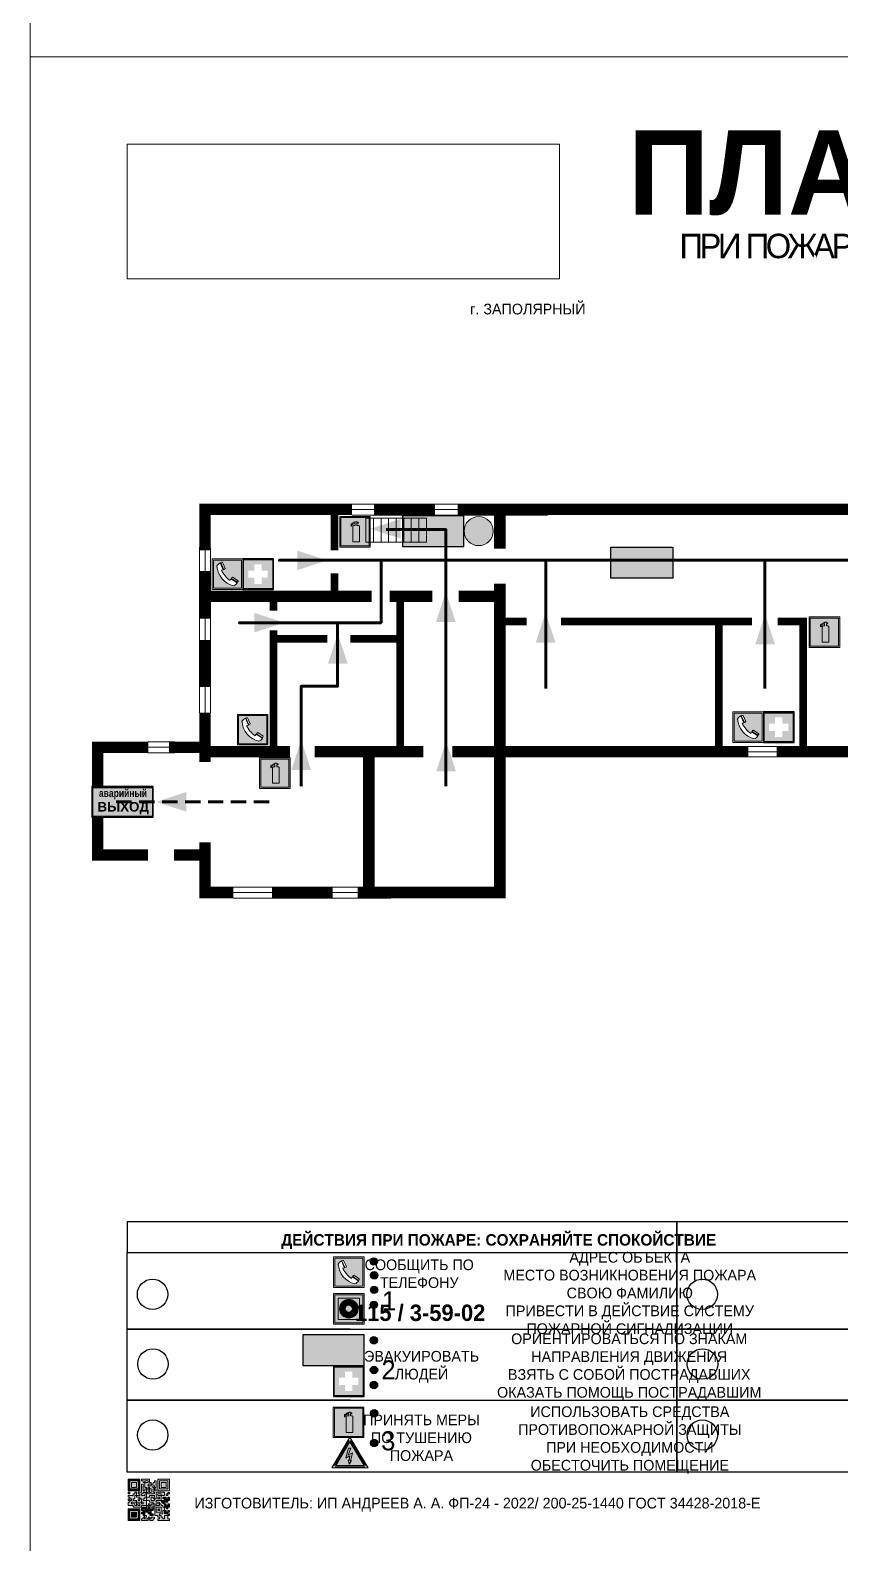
# Model space of a CAD drawing. Header units: millimetres. Extents: x 13114 to 67229, y 22859 to 38520.
# Drawn here: x 31653.7 to 31865.7, y 35954.2 to 36350 of the extents above; entities that cross this region are included whole.
import ezdxf

# ---------------------------------------------------------------- set-up
doc = ezdxf.new("R2010")
doc.units = ezdxf.units.MM
doc.linetypes.add('{ Wide Dash }', pattern=[12, 4, -2, 4, -2])
doc.layers.add('План_Штампы', color=7, linetype='Continuous')
doc.styles.add('обычный', font='arial.ttf')
picture_1 = doc.add_image_def('image1.jpg', size_in_pixel=(337, 105))

# ---------------------------------------------------------------- blocks, each defined once
blk = doc.blocks.new('A$C3E6D3DDE')
at = {"lineweight": 5}
h = blk.add_hatch(color=40, dxfattribs=at)
h.paths.add_polyline_path([(24.1, 1.45), (16.46, -11.35), (31.74, -11.35)])
h.paths.add_polyline_path([(24.09, -0.46), (30.03, -10.41), (18.14, -10.41)], flags=16)
h.paths.add_polyline_path([(24.54, -3.08), (23.41, -6.02), (25.13, -5.01), (24.33, -8.5), (24.82, -8.27), (23.79, -9.86), (23.4, -8.04), (23.8, -8.43), (24.04, -6.29), (22.39, -7.25), (23.44, -3.08)], flags=0)
h = blk.add_hatch(color=256, dxfattribs=at)
h.paths.add_polyline_path([(24.37, 0.03, 0.567511), (23.82, 0.03), (17.59, -10.4, 0.582454), (17.86, -10.88), (30.32, -10.88, 0.582149), (30.6, -10.4)])
h.paths.add_polyline_path([(24.09, -0.46), (18.14, -10.41), (30.03, -10.41)], flags=16)
h.paths.add_polyline_path([(24.54, -3.08), (23.41, -6.02), (25.13, -5.01), (24.33, -8.5), (24.82, -8.27), (23.79, -9.86), (23.4, -8.04), (23.8, -8.43), (24.04, -6.29), (22.39, -7.25), (23.44, -3.08)], flags=0)
h = blk.add_hatch(color=40, dxfattribs=at)
h.paths.add_polyline_path([(24.09, -0.46), (18.14, -10.41), (30.03, -10.41)])
h.paths.add_polyline_path([(24.82, -8.27), (23.79, -9.86), (23.4, -8.04), (23.8, -8.43), (24.04, -6.29), (22.39, -7.25), (23.44, -3.08), (24.54, -3.08), (23.41, -6.02), (25.13, -5.01), (24.33, -8.5)], flags=16)
at = {"color": 40, "lineweight": 5}
for p, q in [((16.46, -11.35), (24.1, 1.45)), ((24.1, 1.45), (31.74, -11.35))]:
    blk.add_line(p, q, dxfattribs=at)
at = {"lineweight": 5}
for p, q in [((17.59, -10.4), (23.82, 0.03)), ((24.37, 0.03), (30.6, -10.4)), ((18.14, -10.41), (24.09, -0.46)), ((23.44, -3.08), (22.39, -7.25)), ((22.39, -7.25), (24.04, -6.29)), ((23.41, -6.02), (24.54, -3.08)), ((25.13, -5.01), (23.41, -6.02)), ((24.54, -3.08), (23.44, -3.08)), ((24.04, -6.29), (23.8, -8.43)), ((24.09, -0.46), (30.03, -10.41)), ((24.33, -8.5), (25.13, -5.01)), ((17.86, -10.88), (30.32, -10.88)), ((18.14, -10.41), (30.03, -10.41)), ((23.8, -8.43), (23.4, -8.04)), ((23.4, -8.04), (23.79, -9.86)), ((23.79, -9.86), (24.82, -8.27)), ((24.82, -8.27), (24.33, -8.5))]:
    blk.add_line(p, q, dxfattribs=at)
at = {"color": 50, "lineweight": 5}
blk.add_line((31.74, -11.35), (16.46, -11.35), dxfattribs=at)
blk = doc.blocks.new('QR')
at = {"lineweight": 0}
h = blk.add_hatch(color=256, dxfattribs=at)
h.dxf.hatch_style = 1
h.paths.add_polyline_path([(9241.16, 2687.38), (9242.01, 2687.38), (9242.01, 2687.83), (9241.59, 2687.83), (9241.59, 2688.68), (9239.45, 2688.68), (9239.45, 2688.25), (9239.86, 2688.25), (9239.86, 2687.83), (9240.29, 2687.83), (9240.29, 2688.25), (9241.16, 2688.25), (9241.16, 2687.83), (9240.29, 2687.83), (9240.29, 2687.38), (9239.45, 2687.38), (9239.45, 2685.22), (9238.57, 2685.22), (9238.57, 2684.8), (9239.02, 2684.8), (9239.02, 2684.37), (9238.13, 2684.37), (9238.13, 2683.92), (9239.02, 2683.92), (9239.02, 2683.5), (9239.44, 2683.5), (9239.44, 2682.64), (9239.87, 2682.64), (9239.87, 2682.18), (9239.44, 2682.18), (9239.44, 2682.64), (9238.13, 2682.64), (9238.13, 2681.76), (9237.71, 2681.76), (9237.71, 2682.64), (9238.13, 2682.64), (9238.13, 2683.07), (9237.27, 2683.07), (9237.27, 2683.51), (9237.71, 2683.51), (9237.71, 2684.37), (9238.13, 2684.37), (9238.13, 2685.22), (9237.71, 2685.22), (9237.71, 2684.8), (9237.28, 2684.8), (9237.28, 2684.38), (9235.98, 2684.38), (9235.98, 2683.92), (9236.4, 2683.92), (9236.4, 2683.49), (9236.84, 2683.49), (9236.84, 2683.07), (9236.4, 2683.07), (9236.4, 2682.64), (9235.98, 2682.64), (9235.98, 2681.76), (9237.29, 2681.76), (9237.29, 2681.33), (9239.43, 2681.33), (9239.43, 2681.76), (9240.74, 2681.76), (9240.74, 2683.05), (9239.87, 2683.05), (9239.87, 2683.5), (9240.29, 2683.5), (9240.29, 2683.91), (9240.74, 2683.91), (9240.74, 2684.81), (9240.29, 2684.81), (9240.29, 2684.79), (9240.29, 2684.37), (9239.45, 2684.37), (9239.45, 2684.8), (9239.87, 2684.8), (9239.87, 2685.21), (9240.74, 2685.21), (9240.74, 2686.1), (9240.29, 2686.1), (9240.29, 2685.64), (9239.86, 2685.64), (9239.86, 2686.95), (9240.29, 2686.95), (9240.29, 2686.52), (9240.74, 2686.52), (9240.74, 2686.1), (9241.16, 2686.1), (9241.16, 2686.53), (9241.59, 2686.53), (9241.59, 2686.1), (9242.02, 2686.1), (9242.02, 2685.21), (9241.59, 2685.21), (9241.59, 2686.1), (9241.16, 2686.1), (9241.16, 2685.21), (9240.74, 2685.21), (9240.74, 2684.81), (9242.89, 2684.81), (9242.89, 2685.22), (9242.47, 2685.22), (9242.47, 2686.11), (9242.89, 2686.11), (9242.89, 2686.52), (9242.46, 2686.52), (9242.46, 2686.95), (9242.89, 2686.95), (9242.89, 2686.52), (9243.32, 2686.52), (9243.32, 2688.26), (9242.9, 2688.26), (9242.9, 2687.83), (9242.47, 2687.83), (9242.47, 2687.38), (9242.01, 2687.38), (9242.01, 2686.94), (9241.16, 2686.94)])
h.paths.add_polyline_path([(9239.02, 2682.18), (9239.02, 2681.76), (9238.54, 2681.76), (9238.54, 2682.18)], flags=16)
h.paths.add_polyline_path([(9237.27, 2682.65), (9237.27, 2682.19), (9236.83, 2682.19), (9236.83, 2682.65)], flags=16)
h = blk.add_hatch(color=256, dxfattribs=at)
h.dxf.hatch_style = 1
h.paths.add_polyline_path([(9238.15, 2687.83), (9236.83, 2687.83), (9236.83, 2686.52), (9238.15, 2686.52)], flags=0)
h.paths.add_polyline_path([(9239.01, 2685.65), (9239.01, 2688.68), (9235.98, 2688.68), (9235.98, 2685.65)])
h.paths.add_polyline_path([(9236.41, 2686.1), (9236.41, 2688.26), (9238.56, 2688.26), (9238.56, 2686.1)], flags=16)
h.paths.add_polyline_path([(9236.83, 2686.52), (9236.83, 2687.83), (9238.15, 2687.83), (9238.15, 2686.52)], flags=0)
h = blk.add_hatch(color=256, dxfattribs=at)
h.dxf.hatch_style = 1
h.paths.add_polyline_path([(9238.15, 2686.52), (9238.15, 2687.83), (9236.83, 2687.83), (9236.83, 2686.52)])
h.paths.add_polyline_path([(9245.91, 2686.52), (9245.91, 2687.83), (9244.59, 2687.83), (9244.59, 2686.52)], flags=0)
h.paths.add_polyline_path([(9246.77, 2685.65), (9246.77, 2688.68), (9243.74, 2688.68), (9243.74, 2685.65)])
h.paths.add_polyline_path([(9244.17, 2686.1), (9244.17, 2688.26), (9246.32, 2688.26), (9246.32, 2686.1)], flags=16)
h.paths.add_polyline_path([(9244.59, 2686.52), (9244.59, 2687.83), (9245.91, 2687.83), (9245.91, 2686.52)], flags=0)
h = blk.add_hatch(color=256, dxfattribs=at)
h.dxf.hatch_style = 1
h.paths.add_polyline_path([(9243.32, 2686.11), (9242.89, 2686.11), (9242.89, 2685.64), (9243.32, 2685.64)])
h.paths.add_polyline_path([(9239.02, 2683.07), (9239.02, 2683.5), (9238.56, 2683.5), (9238.56, 2683.07)])
h.paths.add_polyline_path([(9236.4, 2684.8), (9236.4, 2685.22), (9235.98, 2685.22), (9235.98, 2684.8)])
h.paths.add_polyline_path([(9236.4, 2683.07), (9236.4, 2683.49), (9235.98, 2683.49), (9235.98, 2683.07)])
h = blk.add_hatch(color=256, dxfattribs=at)
h.dxf.hatch_style = 1
h.paths.add_polyline_path([(9240.75, 2681.76), (9240.75, 2681.35), (9241.17, 2681.35), (9241.17, 2681.76)])
h.paths.add_polyline_path([(9241.6, 2682.18), (9241.17, 2682.18), (9241.17, 2681.76), (9241.6, 2681.76)])
h.paths.add_polyline_path([(9242.47, 2681.34), (9242.47, 2682.19), (9242.02, 2682.19), (9242.02, 2681.76), (9241.6, 2681.76), (9241.6, 2681.34)])
h.paths.add_polyline_path([(9239.87, 2678.3), (9239.44, 2678.3), (9239.44, 2677.89), (9241.17, 2677.89), (9241.17, 2678.3), (9240.28, 2678.3), (9240.28, 2678.73), (9239.87, 2678.73)])
h.paths.add_polyline_path([(9240.75, 2678.73), (9240.75, 2679.19), (9240.28, 2679.19), (9240.28, 2678.73)])
h.paths.add_polyline_path([(9241.6, 2678.73), (9241.17, 2678.73), (9241.17, 2678.3), (9241.6, 2678.3)])
h.paths.add_polyline_path([(9242.02, 2678.3), (9241.6, 2678.3), (9241.6, 2677.89), (9242.48, 2677.89), (9242.48, 2678.31), (9242.9, 2678.31), (9242.9, 2678.73), (9242.02, 2678.73)])
h.paths.add_polyline_path([(9246.36, 2684.37), (9246.36, 2684.79), (9245.93, 2684.79), (9245.93, 2684.37)])
h.paths.add_polyline_path([(9246.78, 2685.2), (9246.36, 2685.2), (9246.36, 2684.79), (9246.78, 2684.79)])
h.paths.add_polyline_path([(9245.91, 2687.83), (9244.59, 2687.83), (9244.59, 2686.52), (9245.91, 2686.52)])
h = blk.add_hatch(color=256, dxfattribs=at)
h.dxf.hatch_style = 1
h.paths.add_polyline_path([(9243.32, 2682.64), (9243.32, 2683.07), (9244.62, 2683.07), (9244.62, 2684.37), (9243.74, 2684.37), (9243.74, 2684.8), (9244.62, 2684.8), (9244.62, 2684.37), (9245.48, 2684.37), (9245.48, 2685.22), (9243.32, 2685.22), (9243.32, 2683.5), (9242.89, 2683.5), (9242.89, 2683.06), (9242.01, 2683.06), (9242.01, 2683.91), (9242.47, 2683.91), (9242.47, 2683.5), (9242.89, 2683.5), (9242.89, 2684.38), (9241.59, 2684.38), (9241.59, 2683.91), (9240.74, 2683.91), (9240.74, 2683.05), (9241.59, 2683.05), (9241.59, 2682.64), (9242.47, 2682.64), (9242.47, 2682.19), (9242.91, 2682.19), (9242.91, 2681.34), (9242.48, 2681.34), (9242.48, 2680.91), (9242.91, 2680.91), (9242.91, 2679.17), (9243.75, 2679.17), (9243.75, 2678.73), (9244.2, 2678.73), (9244.2, 2678.3), (9243.75, 2678.3), (9243.75, 2677.88), (9246.78, 2677.88), (9246.78, 2678.3), (9246.35, 2678.3), (9246.35, 2679.19), (9245.48, 2679.19), (9245.48, 2678.31), (9245.05, 2678.31), (9245.05, 2678.73), (9244.62, 2678.73), (9244.62, 2679.19), (9244.2, 2679.19), (9244.2, 2679.61), (9245.05, 2679.61), (9245.05, 2680.46), (9245.48, 2680.46), (9245.48, 2681.34), (9245.04, 2681.34), (9245.04, 2681.76), (9244.63, 2681.76), (9244.63, 2682.19), (9244.21, 2682.19), (9244.21, 2681.76), (9243.32, 2681.76), (9243.32, 2682.19), (9244.21, 2682.19), (9244.21, 2682.64)])
h.paths.add_polyline_path([(9243.75, 2683.49), (9243.75, 2683.92), (9244.21, 2683.92), (9244.21, 2683.49)], flags=16)
h.paths.add_polyline_path([(9243.32, 2681.34), (9244.63, 2681.34), (9244.63, 2680.04), (9243.32, 2680.04)], flags=16)
h.paths.add_polyline_path([(9243.76, 2680.89), (9244.18, 2680.89), (9244.18, 2680.48), (9243.76, 2680.48)], flags=0)
h = blk.add_hatch(color=256, dxfattribs=at)
h.dxf.hatch_style = 1
h.paths.add_polyline_path([(9246.36, 2683.07), (9246.78, 2683.07), (9246.78, 2683.92), (9246.36, 2683.92), (9246.36, 2683.49), (9245.92, 2683.49), (9245.92, 2683.92), (9245.06, 2683.92), (9245.06, 2683.49), (9245.48, 2683.49), (9245.48, 2683.07), (9244.62, 2683.07), (9244.62, 2682.65), (9245.05, 2682.65), (9245.05, 2682.18), (9245.48, 2682.18), (9245.48, 2682.65), (9246.36, 2682.65)])
h.paths.add_polyline_path([(9246.78, 2682.18), (9246.36, 2682.18), (9246.36, 2681.75), (9245.92, 2681.75), (9245.92, 2682.18), (9245.48, 2682.18), (9245.48, 2681.34), (9245.48, 2681.34), (9245.94, 2681.34), (9245.94, 2680.91), (9246.36, 2680.91), (9246.36, 2681.34), (9246.78, 2681.34)])
h = blk.add_hatch(color=256, dxfattribs=at)
h.dxf.hatch_style = 1
h.paths.add_polyline_path([(9235.98, 2680.9), (9235.98, 2677.86), (9239.02, 2677.86), (9239.02, 2680.9)])
h.paths.add_polyline_path([(9238.57, 2680.48), (9238.57, 2678.32), (9236.41, 2678.32), (9236.41, 2680.48)], flags=16)
h.paths.add_polyline_path([(9238.15, 2680.05), (9238.15, 2678.74), (9236.83, 2678.74), (9236.83, 2680.05)], flags=0)
h = blk.add_hatch(color=256, dxfattribs=at)
h.dxf.hatch_style = 1
h.paths.add_polyline_path([(9238.15, 2680.05), (9236.83, 2680.05), (9236.83, 2678.74), (9238.15, 2678.74)])
h = blk.add_hatch(color=256, dxfattribs=at)
h.dxf.hatch_style = 1
h.paths.add_polyline_path([(9242.02, 2680.46), (9242.48, 2680.46), (9242.48, 2680.91), (9241.58, 2680.91), (9241.58, 2681.35), (9241.17, 2681.35), (9241.17, 2680.91), (9240.75, 2680.91), (9240.75, 2681.33), (9239.43, 2681.33), (9239.43, 2680.46), (9239.86, 2680.46), (9239.86, 2680.92), (9240.3, 2680.92), (9240.3, 2680.46), (9239.86, 2680.46), (9239.86, 2680.04), (9239.44, 2680.04), (9239.44, 2679.62), (9239.86, 2679.62), (9239.86, 2679.19), (9240.29, 2679.19), (9240.29, 2680.03), (9241.18, 2680.03), (9241.18, 2680.47), (9241.6, 2680.47), (9241.6, 2680.03), (9241.18, 2680.03), (9241.18, 2679.61), (9241.6, 2679.61), (9241.6, 2679.19), (9242.47, 2679.19), (9242.47, 2679.6), (9242.02, 2679.6)])
h = blk.add_hatch(color=256, dxfattribs=at)
h.dxf.hatch_style = 1
h.paths.add_polyline_path([(9244.18, 2680.48), (9244.18, 2680.89), (9243.76, 2680.89), (9243.76, 2680.48)])
h = blk.add_hatch(color=256, dxfattribs=at)
h.dxf.hatch_style = 1
h.paths.add_polyline_path([(9245.93, 2680.04), (9245.93, 2680.46), (9245.48, 2680.46), (9245.48, 2679.62), (9246.35, 2679.62), (9246.35, 2680.04)])
h.paths.add_polyline_path([(9246.78, 2680.04), (9246.78, 2680.46), (9246.35, 2680.46), (9246.35, 2680.04)])
h.paths.add_polyline_path([(9246.78, 2679.18), (9246.78, 2679.62), (9246.35, 2679.62), (9246.35, 2679.18)])
for points in [[(9237.71, 2685.22), (9238.13, 2685.22), (9238.13, 2684.37), (9237.71, 2684.37), (9237.71, 2683.51), (9237.27, 2683.51), (9237.27, 2683.07), (9238.13, 2683.07), (9238.13, 2682.64), (9237.71, 2682.64), (9237.71, 2681.76), (9238.13, 2681.76), (9238.13, 2682.64), (9239.44, 2682.64), (9239.44, 2683.5), (9239.02, 2683.5), (9239.02, 2683.07), (9238.56, 2683.07), (9238.56, 2683.5), (9239.02, 2683.5), (9239.02, 2683.92), (9238.13, 2683.92), (9238.13, 2684.37), (9239.02, 2684.37), (9239.02, 2684.8), (9238.57, 2684.8), (9238.57, 2685.22), (9239.45, 2685.22), (9239.45, 2687.38), (9240.29, 2687.38), (9240.29, 2687.83), (9239.86, 2687.83), (9239.86, 2688.25), (9239.45, 2688.25), (9239.45, 2688.68), (9241.59, 2688.68), (9241.59, 2687.83), (9242.01, 2687.83), (9242.01, 2687.38), (9242.47, 2687.38), (9242.47, 2687.83), (9242.9, 2687.83), (9242.9, 2688.26), (9243.32, 2688.26), (9243.32, 2686.52), (9242.89, 2686.52), (9242.89, 2686.11), (9243.32, 2686.11), (9243.32, 2685.64), (9242.89, 2685.64), (9242.89, 2686.11), (9242.47, 2686.11), (9242.47, 2685.22), (9242.89, 2685.22), (9242.89, 2684.81), (9240.74, 2684.81), (9240.74, 2683.91), (9241.59, 2683.91), (9241.59, 2684.38), (9242.89, 2684.38), (9242.89, 2683.5), (9242.47, 2683.5), (9242.47, 2683.91), (9242.01, 2683.91), (9242.01, 2683.06), (9242.89, 2683.06), (9242.89, 2683.5), (9243.32, 2683.5), (9243.32, 2685.22), (9245.48, 2685.22), (9245.48, 2684.37), (9244.62, 2684.37), (9244.62, 2683.07), (9245.48, 2683.07), (9245.48, 2683.49), (9245.06, 2683.49), (9245.06, 2683.92), (9245.92, 2683.92), (9245.92, 2683.49), (9246.36, 2683.49), (9246.36, 2683.92), (9246.78, 2683.92), (9246.78, 2683.07), (9246.36, 2683.07), (9246.36, 2682.65), (9245.48, 2682.65), (9245.48, 2682.18), (9245.92, 2682.18), (9245.92, 2681.75), (9246.36, 2681.75), (9246.36, 2682.18), (9246.78, 2682.18), (9246.78, 2681.34), (9246.36, 2681.34), (9246.36, 2680.91), (9245.94, 2680.91), (9245.94, 2681.34), (9245.48, 2681.34), (9245.48, 2680.46), (9245.93, 2680.46), (9245.93, 2680.04), (9246.35, 2680.04), (9246.35, 2680.46), (9246.78, 2680.46), (9246.78, 2680.04), (9246.78, 2680.04), (9246.35, 2680.04), (9246.35, 2679.62), (9246.78, 2679.62), (9246.78, 2679.18), (9246.35, 2679.18), (9246.35, 2678.3), (9246.78, 2678.3), (9246.78, 2677.88), (9243.75, 2677.88), (9243.75, 2678.3), (9244.2, 2678.3), (9244.2, 2678.73), (9243.75, 2678.73), (9243.75, 2679.17), (9242.91, 2679.17), (9242.91, 2680.91), (9242.48, 2680.91), (9242.48, 2680.46), (9242.02, 2680.46), (9242.02, 2679.6), (9242.47, 2679.6), (9242.47, 2679.19), (9241.6, 2679.19), (9241.6, 2679.61), (9241.18, 2679.61), (9241.18, 2680.03), (9240.29, 2680.03), (9240.29, 2679.19), (9240.75, 2679.19), (9240.75, 2678.73), (9240.28, 2678.73), (9240.28, 2678.3), (9241.17, 2678.3), (9241.17, 2678.73), (9241.6, 2678.73), (9241.6, 2678.3), (9242.02, 2678.3), (9242.02, 2678.73), (9242.9, 2678.73), (9242.9, 2678.31), (9242.48, 2678.31), (9242.48, 2677.89), (9241.6, 2677.89), (9241.6, 2678.3), (9241.17, 2678.3), (9241.17, 2677.89), (9239.44, 2677.89), (9239.44, 2678.3), (9239.87, 2678.3), (9239.87, 2678.73), (9240.28, 2678.73), (9240.28, 2679.19), (9240.29, 2679.19), (9239.86, 2679.19), (9239.86, 2679.62), (9239.44, 2679.62), (9239.44, 2680.04), (9239.86, 2680.04), (9239.86, 2680.46), (9239.43, 2680.46), (9239.43, 2681.33), (9237.29, 2681.33), (9237.29, 2681.76), (9235.98, 2681.76), (9235.98, 2682.64), (9236.4, 2682.64), (9236.4, 2683.07), (9235.98, 2683.07), (9235.98, 2683.49), (9236.4, 2683.49), (9236.4, 2683.92), (9235.98, 2683.92), (9235.98, 2684.38), (9237.28, 2684.38), (9237.28, 2684.8), (9237.71, 2684.8), (9237.71, 2685.22), (9237.92, 2685.22)], [(9240.74, 2685.21), (9239.87, 2685.21), (9239.87, 2684.8), (9239.45, 2684.8), (9239.45, 2684.37), (9240.29, 2684.37), (9240.29, 2684.79), (9240.29, 2684.81), (9240.74, 2684.81), (9240.74, 2685.21), (9239.87, 2685.21)], [(9240.74, 2686.1), (9240.74, 2686.52), (9240.29, 2686.52), (9240.29, 2686.95), (9239.86, 2686.95), (9239.86, 2685.64), (9240.29, 2685.64), (9240.29, 2686.1), (9240.74, 2686.1), (9240.74, 2686.52)], [(9240.74, 2683.91), (9240.29, 2683.91), (9240.29, 2683.5), (9239.87, 2683.5), (9239.87, 2683.05), (9240.74, 2683.05), (9240.74, 2683.91)], [(9244.62, 2684.37), (9244.62, 2684.8), (9243.74, 2684.8), (9243.74, 2684.37), (9244.62, 2684.37)], [(9240.74, 2683.05), (9240.74, 2681.76), (9239.43, 2681.76), (9239.43, 2681.33), (9240.75, 2681.33), (9240.75, 2681.35), (9240.75, 2680.91), (9241.17, 2680.91), (9241.17, 2681.35), (9241.58, 2681.35), (9241.58, 2680.91), (9242.48, 2680.91), (9242.48, 2681.34), (9242.91, 2681.34), (9242.91, 2682.19), (9242.47, 2682.19), (9242.47, 2682.64), (9241.59, 2682.64), (9241.59, 2683.05), (9240.74, 2683.05)], [(9239.86, 2680.46), (9239.86, 2680.92), (9240.3, 2680.92), (9240.3, 2680.46), (9239.86, 2680.46)], [(9241.6, 2681.76), (9242.02, 2681.76), (9242.02, 2682.19), (9242.47, 2682.19), (9242.47, 2681.34), (9241.6, 2681.34), (9241.6, 2681.76)], [(9244.62, 2683.07), (9243.32, 2683.07), (9243.32, 2682.64), (9244.21, 2682.64), (9244.21, 2682.19), (9243.32, 2682.19), (9243.32, 2681.76), (9244.21, 2681.76), (9244.21, 2682.19), (9244.63, 2682.19), (9244.63, 2681.76), (9245.04, 2681.76), (9245.04, 2681.34), (9245.48, 2681.34)], [(9245.48, 2680.46), (9245.05, 2680.46), (9245.05, 2679.61), (9244.2, 2679.61), (9244.2, 2679.19), (9244.62, 2679.19), (9244.62, 2678.73), (9245.05, 2678.73), (9245.05, 2678.31), (9245.48, 2678.31), (9245.48, 2679.19), (9246.35, 2679.19), (9246.35, 2679.07)], [(9245.48, 2682.18), (9245.05, 2682.18), (9245.05, 2682.65), (9244.62, 2682.65), (9244.62, 2683.07)], [(9245.48, 2682.18), (9245.48, 2681.34)], [(9246.35, 2679.62), (9245.48, 2679.62), (9245.48, 2680.46)], [(9245.48, 2680.46), (9245.48, 2679.62), (9246.35, 2679.62), (9246.35, 2680.04), (9245.93, 2680.04), (9245.93, 2680.46), (9245.48, 2680.46), (9245.48, 2679.62)], [(9246.35, 2679.62), (9246.35, 2679.18)]]:
    blk.add_lwpolyline(points, dxfattribs=at)
for points in [[(9235.98, 2685.65), (9239.01, 2685.65), (9239.01, 2688.68), (9235.98, 2688.68)], [(9236.41, 2688.26), (9238.56, 2688.26), (9238.56, 2686.1), (9236.41, 2686.1)], [(9240.29, 2687.83), (9241.16, 2687.83), (9241.16, 2688.25), (9240.29, 2688.25)], [(9240.29, 2688.25), (9241.16, 2688.25), (9241.16, 2687.83), (9240.29, 2687.83)], [(9243.74, 2685.65), (9246.77, 2685.65), (9246.77, 2688.68), (9243.74, 2688.68)], [(9244.17, 2688.26), (9246.32, 2688.26), (9246.32, 2686.1), (9244.17, 2686.1)], [(9235.98, 2684.8), (9236.4, 2684.8), (9236.4, 2685.22), (9235.98, 2685.22)], [(9236.83, 2687.83), (9238.15, 2687.83), (9238.15, 2686.52), (9236.83, 2686.52)], [(9241.16, 2686.1), (9240.74, 2686.1), (9240.74, 2685.21), (9241.16, 2685.21)], [(9242.01, 2687.38), (9241.16, 2687.38), (9241.16, 2686.94), (9242.01, 2686.94)], [(9241.16, 2687.38), (9242.01, 2687.38), (9242.01, 2686.94), (9241.16, 2686.94)], [(9241.16, 2686.53), (9241.59, 2686.53), (9241.59, 2686.1), (9241.16, 2686.1)], [(9241.59, 2686.1), (9242.02, 2686.1), (9242.02, 2685.21), (9241.59, 2685.21)], [(9242.89, 2686.52), (9242.46, 2686.52), (9242.46, 2686.95), (9242.89, 2686.95)], [(9243.75, 2683.92), (9244.21, 2683.92), (9244.21, 2683.49), (9243.75, 2683.49)], [(9244.59, 2687.83), (9245.91, 2687.83), (9245.91, 2686.52), (9244.59, 2686.52)], [(9245.93, 2684.79), (9246.36, 2684.79), (9246.36, 2684.37), (9245.93, 2684.37)], [(9246.36, 2685.2), (9246.78, 2685.2), (9246.78, 2684.79), (9246.36, 2684.79)], [(9235.98, 2677.86), (9239.02, 2677.86), (9239.02, 2680.9), (9235.98, 2680.9)], [(9236.4, 2683.07), (9236.84, 2683.07), (9236.84, 2683.49), (9236.4, 2683.49)], [(9236.41, 2680.48), (9238.57, 2680.48), (9238.57, 2678.32), (9236.41, 2678.32)], [(9236.83, 2682.19), (9237.27, 2682.19), (9237.27, 2682.65), (9236.83, 2682.65)], [(9236.83, 2680.05), (9238.15, 2680.05), (9238.15, 2678.74), (9236.83, 2678.74)], [(9238.54, 2682.18), (9239.02, 2682.18), (9239.02, 2681.76), (9238.54, 2681.76)], [(9239.44, 2682.64), (9239.87, 2682.64), (9239.87, 2682.18), (9239.44, 2682.18)], [(9240.75, 2681.76), (9241.17, 2681.76), (9241.17, 2681.35), (9240.75, 2681.35)], [(9241.17, 2682.18), (9241.6, 2682.18), (9241.6, 2681.76), (9241.17, 2681.76)], [(9241.18, 2680.03), (9241.6, 2680.03), (9241.6, 2680.47), (9241.18, 2680.47)], [(9243.32, 2680.04), (9244.63, 2680.04), (9244.63, 2681.34), (9243.32, 2681.34)], [(9243.76, 2680.89), (9244.18, 2680.89), (9244.18, 2680.48), (9243.76, 2680.48)]]:
    blk.add_lwpolyline(points, close=True, dxfattribs=at)
blk = doc.blocks.new('A$C456E1F9C')
at = {"lineweight": 5}
h = blk.add_hatch(color=242, dxfattribs=at)
h.paths.add_polyline_path([(0.51, -1.47), (0.51, -13.26), (12.29, -13.26), (12.29, -1.47)])
h.paths.add_polyline_path([(5.42, -4.95, -0.254479), (4.78, -5.4), (3.52, -2.53, -0.209735), (4.23, -2.4)], flags=16)
h.paths.add_polyline_path([(8.53, -8.6), (10.87, -10.17), (10.54, -10.76), (8.03, -9.13, -0.192251)], flags=16)
h.paths.add_polyline_path([(4.61, -5.49, 0.005518), (3.87, -5.72, 0.128647), (7.49, -10.01, 0.00809), (7.83, -9.33), (10.47, -10.97, -0.16736), (8.99, -12.25, -0.327862), (1.95, -3.95, -0.166952), (3.36, -2.62)], flags=16)
at = {"color": 242, "lineweight": 5}
for p, q in [((0, -13.77), (0, -0.97)), ((12.8, -0.97), (0, -0.97)), ((4.61, -5.49), (3.36, -2.62)), ((3.52, -2.53), (4.78, -5.4)), ((4.23, -2.4), (5.42, -4.95)), ((12.8, -13.77), (12.8, -0.97)), ((7.83, -9.33), (10.47, -10.97)), ((8.03, -9.13), (10.54, -10.76)), ((10.81, -10.12), (8.53, -8.6)), ((10.54, -10.76), (10.8, -10.3)), ((10.8, -10.3), (10.81, -10.12)), ((0, -13.77), (12.8, -13.77))]:
    blk.add_line(p, q, dxfattribs=at)
blk.add_lwpolyline([(0.51, -1.47), (12.29, -1.47), (12.29, -13.26), (0.51, -13.26)], close=True, dxfattribs=at)
for centre, radius, start, end in [((4.59, -5.34), 2.99, 114.28453, 152.19739), ((11.12, -3.31), 9.19, 183.99153, 256.60086), ((4.02, -3.27), 0.891, 76.32839, 123.70924), ((14.98, -39.1), 35.17, 107.14873, 108.41345), ((13.86, -0.94), 11.08, 205.55365, 234.87622), ((4.68, -4.59), 0.824, 276.9621, 334.07228), ((-13.31, 0.8), 23.44, 332.54871, 334.40268), ((8.94, -9.5), 0.989, 114.40924, 157.93883), ((7.87, -9.46), 3, 291.92908, 329.9329)]:
    blk.add_arc(centre, radius, start, end, dxfattribs=at)
blk = doc.blocks.new('A$C54414219')
at = {"true_color": 0xffffff}
h = blk.add_hatch(color=7, dxfattribs=at)
h.paths.add_polyline_path([(2.39, -9.45), (2.39, -18.3), (11.23, -18.3), (11.23, -9.45)], flags=0)
h.paths.add_polyline_path([(10.71, -13.87, -1), (2.92, -13.87, -1)], flags=0)
h.paths.add_polyline_path([(8.3, -13.87, -1), (5.33, -13.87, -1)], flags=0)
h.paths.add_polyline_path([(0.41, -7.47), (0.41, -20.27), (13.21, -20.27), (13.21, -7.47)])
h.paths.add_polyline_path([(0.92, -19.77), (12.71, -19.77), (12.71, -7.98), (0.92, -7.98)], flags=16)
h.paths.add_polyline_path([(11.23, -9.45), (11.23, -18.3), (2.39, -18.3), (2.39, -9.45)], flags=0)
at = {"lineweight": 5}
h = blk.add_hatch(color=242, dxfattribs=at)
h.paths.add_polyline_path([(12.71, -7.98), (0.92, -7.98), (0.92, -19.77), (12.71, -19.77)])
h.paths.add_polyline_path([(11.23, -18.3), (2.39, -18.3), (2.39, -9.45), (11.23, -9.45)], flags=16)
h.paths.add_polyline_path([(10.71, -13.87, -1), (2.92, -13.87, -1)], flags=0)
h.paths.add_polyline_path([(8.3, -13.87, -1), (5.33, -13.87, -1)], flags=0)
at = {"true_color": 0xffffff}
h = blk.add_hatch(color=7, dxfattribs=at)
h.paths.add_polyline_path([(2.39, -9.45), (2.39, -18.3), (11.23, -18.3), (11.23, -9.45)])
h.paths.add_polyline_path([(10.71, -13.87, -1), (2.92, -13.87, -1)], flags=16)
h.paths.add_polyline_path([(8.3, -13.87, -1), (5.33, -13.87, -1)], flags=0)
at = {"lineweight": 5}
h = blk.add_hatch(color=242, dxfattribs=at)
h.paths.add_polyline_path([(2.92, -13.87, 1), (10.71, -13.87, 1)])
h.paths.add_polyline_path([(8.3, -13.87, -1), (5.33, -13.87, -1)], flags=16)
at = {"color": 242, "lineweight": 5}
for p, q in [((0.41, -20.27), (0.41, -7.47)), ((0.41, -7.47), (13.21, -7.47)), ((0.41, -7.47), (13.21, -7.47)), ((13.21, -20.27), (13.21, -7.47)), ((0.41, -20.27), (13.21, -20.27))]:
    blk.add_line(p, q, dxfattribs=at)
for points in [[(0.92, -7.98), (12.71, -7.98), (12.71, -19.77), (0.92, -19.77)], [(2.39, -9.45), (11.23, -9.45), (11.23, -18.3), (2.39, -18.3)]]:
    blk.add_lwpolyline(points, close=True, dxfattribs=at)
for radius in [3.89, 1.49]:
    blk.add_circle((6.81, -13.87), radius, dxfattribs=at)
blk = doc.blocks.new('A$C32E8229D')
at = {"true_color": 0xffffff}
blk.add_hatch(color=7, dxfattribs=at).paths.add_polyline_path([(0, 0), (0, -8), (16, -8), (16, 0)])
h = blk.add_hatch(color=126)
h.paths.add_polyline_path([(0.2, -0.2), (15.8, -0.2), (15.8, -7.8), (0.2, -7.8)])
h.paths.add_polyline_path([(13.49, -2.05), (12.08, -2.05), (11.37, -2.63, 0.162397), (11.29, -2.84), (11.29, -3.63), (10.35, -3.63), (10.35, -4.05), (11.68, -4.05), (11.68, -3.48), (12.26, -4.28), (11.29, -5.1), (11.29, -6.78), (11.85, -6.78), (11.85, -5.44), (12.8, -4.64), (12.8, -5.94), (14.46, -5.94), (14.46, -5.39), (13.45, -5.39), (13.45, -3.97), (12.46, -2.59), (13.15, -2.59), (13.69, -3.34), (14.18, -3)], flags=16)
h.paths.add_polyline_path([(10.74, -1.82, 1), (11.8, -1.82, 1)], flags=16)
h.paths.add_polyline_path([(9.39, -3.59), (5.99, -3.59), (6.56, -3.03), (5.91, -3.03), (5.1, -3.83), (5.91, -4.64), (6.56, -4.64), (5.99, -4.09), (9.39, -4.09)], flags=16)
h.paths.add_polyline_path([(4.29, -1.08), (1.72, -1.08), (1.72, -6.6), (4.29, -6.6)], flags=16)
at = {"color": 126}
blk.add_lwpolyline([(16, -8), (0, -8), (0, 0), (16, 0)], close=True, dxfattribs=at)
blk = doc.blocks.new('A$C18900ED3')
h = blk.add_hatch(color=126)
h.paths.add_polyline_path([(-0.18, -0.18), (-7.02, -0.18), (-7.02, -7.02), (-0.18, -7.02)])
h.paths.add_polyline_path([(-5.89, -4.46), (-5.89, -2.77), (-4.46, -2.77), (-4.46, -1.31), (-2.77, -1.31), (-2.77, -2.77), (-1.33, -2.77), (-1.33, -4.46), (-2.77, -4.46), (-2.77, -5.89), (-4.46, -5.89), (-4.46, -4.46)], flags=16)
at = {"color": 126}
for p, q in [((-7.2, 0), (-7.2, -7.2)), ((0, 0), (-7.2, 0)), ((0, -7.2), (0, 0)), ((-7.02, -7.02), (-7.02, -0.18)), ((-7.02, -0.18), (-0.18, -0.18)), ((-0.18, -0.18), (-0.18, -7.02)), ((-0.18, -7.02), (-7.02, -7.02)), ((-7.2, -7.2), (0, -7.2))]:
    blk.add_line(p, q, dxfattribs=at)
blk = doc.blocks.new('A$C3AD82952')
at = {"true_color": 0xf5f5ff}
h = blk.add_hatch(color=7, dxfattribs=at)
h.dxf.hatch_style = 1
h.paths.add_polyline_path([(8.21, 8.73, 0.414214), (7.89, 9.05), (7.22, 9.05), (7.22, 9.92), (7.59, 9.92, 1), (7.57, 10.36), (7.22, 10.36), (7.22, 10.6), (6.43, 10.6), (6.43, 10.36), (6.01, 10.36), (4.74, 9.59), (4.74, 8.69), (4.98, 8.73), (4.98, 9.26), (6.12, 9.91), (6.43, 9.91), (6.43, 9.05), (5.76, 9.05, 0.414214), (5.44, 8.73), (5.44, 2.2), (8.21, 2.2)], flags=0)
h.paths.add_polyline_path([(12.8, 12.8), (0, 12.8), (0, 0), (12.8, 0)])
h.paths.add_polyline_path([(0.51, 12.29), (12.29, 12.29), (12.29, 0.51), (0.51, 0.51)], flags=16)
h.paths.add_polyline_path([(4.74, 9.59), (6.01, 10.36), (6.43, 10.36), (6.43, 10.6), (7.22, 10.6), (7.22, 10.36), (7.59, 10.36, -0.94586), (7.59, 9.92), (7.22, 9.92), (7.22, 9.05), (7.89, 9.05, -0.414214), (8.21, 8.73), (8.21, 2.2), (5.44, 2.2), (5.44, 8.73, -0.414214), (5.76, 9.05), (6.43, 9.05), (6.43, 9.91), (6.12, 9.91), (4.98, 9.26), (4.98, 8.73), (4.74, 8.69)], flags=0)
h = blk.add_hatch(color=242)
h.dxf.hatch_style = 1
h.paths.add_polyline_path([(12.29, 12.29), (0.51, 12.29), (0.51, 0.51), (12.29, 0.51)])
h.paths.add_polyline_path([(4.74, 8.69), (4.74, 9.59), (6.01, 10.36), (6.43, 10.36), (6.43, 10.6), (7.22, 10.6), (7.22, 10.36), (7.59, 10.36, -0.94586), (7.59, 9.92), (7.22, 9.92), (7.22, 9.05), (7.89, 9.05, -0.414214), (8.21, 8.73), (8.21, 2.2), (5.44, 2.2), (5.44, 8.73, -0.414214), (5.76, 9.05), (6.43, 9.05), (6.43, 9.91), (6.12, 9.91), (4.98, 9.26), (4.98, 8.73)], flags=16)
h = blk.add_hatch(color=7, dxfattribs=at)
h.dxf.hatch_style = 1
h.paths.add_polyline_path([(8.21, 8.73, 0.414214), (7.89, 9.05), (7.22, 9.05), (7.22, 9.92), (7.59, 9.92, 1), (7.57, 10.36), (7.22, 10.36), (7.22, 10.6), (6.43, 10.6), (6.43, 10.36), (6.01, 10.36), (4.74, 9.59), (4.74, 8.69), (4.98, 8.73), (4.98, 9.26), (6.12, 9.91), (6.43, 9.91), (6.43, 9.05), (5.76, 9.05, 0.414214), (5.44, 8.73), (5.44, 2.2), (8.21, 2.2)])
at = {"color": 242, "lineweight": 5}
for p, q in [((0, 0), (0, 12.8)), ((0, 12.8), (12.8, 12.8)), ((12.8, 0), (12.8, 12.8)), ((6.01, 10.36), (4.74, 9.59)), ((4.74, 9.59), (4.74, 8.69)), ((4.74, 8.69), (4.98, 8.73)), ((4.98, 9.26), (6.12, 9.91)), ((4.98, 8.73), (4.98, 9.26)), ((5.44, 2.2), (5.44, 8.73)), ((5.76, 9.05), (6.43, 9.05)), ((6.01, 10.36), (6.43, 10.36)), ((6.12, 9.91), (6.43, 9.91)), ((7.22, 10.6), (6.43, 10.6)), ((6.43, 10.6), (6.43, 10.36)), ((6.43, 9.91), (6.43, 9.05)), ((7.22, 10.36), (7.22, 10.6)), ((7.59, 10.36), (7.22, 10.36)), ((7.22, 9.05), (7.22, 9.92)), ((7.59, 9.92), (7.22, 9.92)), ((7.89, 9.05), (7.22, 9.05)), ((8.21, 2.2), (8.21, 8.73)), ((0, 0), (12.8, 0)), ((5.44, 2.2), (8.21, 2.2))]:
    blk.add_line(p, q, dxfattribs=at)
blk.add_lwpolyline([(0.51, 12.29), (12.29, 12.29), (12.29, 0.51), (0.51, 0.51)], close=True, dxfattribs=at)
for centre, radius, start, end in [((5.76, 8.73), 0.32, 90, 180), ((7.58, 10.14), 0.223, 273.18746, 86.81254), ((7.89, 8.73), 0.32, 0, 90)]:
    blk.add_arc(centre, radius, start, end, dxfattribs=at)
blk = doc.blocks.new('A$C41C009D9')
at = {"true_color": 0xffffff}
blk.add_hatch(color=7, dxfattribs=at).paths.add_polyline_path([(0, 8), (-16, 8), (-16, 0), (0, 0)])
h = blk.add_hatch(color=126)
h.dxf.hatch_style = 1
h.paths.add_polyline_path([(-15.8, 7.8), (-15.8, 0.2), (-0.2, 0.2), (-0.2, 7.8)])
at = {"color": 126}
for points in [[(-16, 0), (0, 0), (0, 8), (-16, 8)], [(-16, 0), (0, 0), (0, 8), (-16, 8)], [(-15.8, 7.8), (-0.2, 7.8), (-0.2, 0.2), (-15.8, 0.2)]]:
    blk.add_lwpolyline(points, close=True, dxfattribs=at)
at = {"color": 7, "true_color": 0xffffff, "insert": (-15.8, 7.3), "char_height": 2.5, "width": 15.5999, "attachment_point": 1, "style": 'обычный'}
blk.add_mtext('\\pi1.6133;{\\fArial|b1|i0|c204|p34;\\H0.8x;\\W0.8;аварийный\\H1.25x;\\W1;\\P\\pi1.2327;ВЫХОД}', dxfattribs=at)
blk = doc.blocks.new('A$C7B8C2D5B')
at = {"lineweight": 0}
h = blk.add_hatch(color=5, dxfattribs=at)
h.dxf.hatch_style = 1
h.paths.add_polyline_path([(1.4, -3.02, 1), (-2.11, -3.02, 1)])
at = {"color": 5, "lineweight": 0}
blk.add_circle((-0.36, -3.02), 1.75, dxfattribs=at)
blk = doc.blocks.new('A$C7B4425F7')
at = {"true_color": 0xffffff}
blk.add_hatch(color=7, dxfattribs=at).paths.add_polyline_path([(0, 0), (-16, 0), (-16, -8), (0, -8)])
h = blk.add_hatch(color=126)
h.paths.add_polyline_path([(-0.2, -0.2), (-15.8, -0.2), (-15.8, -7.8), (-0.2, -7.8)])
h.paths.add_polyline_path([(-11.76, -2.03), (-11.76, -3.66), (-11.17, -3.66, -0.568275), (-11.17, -6.18), (-12.58, -6.18), (-12.58, -2.03)], flags=16)
h.paths.add_polyline_path([(-13.33, -4.12, -0.495768), (-13.59, -6.18), (-15.03, -6.18), (-15.03, -2.03), (-13.59, -2.03, -0.487973)], flags=16)
h.paths.add_polyline_path([(-10.25, -2.03), (-9.48, -2.03), (-9.48, -6.18), (-10.25, -6.18)], flags=16)
h.paths.add_polyline_path([(-13.84, -3.69), (-14.24, -3.69), (-14.24, -3.03), (-13.9, -3.03, -0.692621)], flags=0)
h.paths.add_polyline_path([(-9.15, -2.03), (-8.4, -2.03), (-8.04, -3.07), (-7.68, -2.03), (-6.93, -2.03), (-7.64, -4.1), (-6.93, -6.18), (-7.68, -6.18), (-8.04, -5.14), (-8.4, -6.18), (-9.15, -6.18), (-8.44, -4.1)], flags=16)
h.paths.add_polyline_path([(-11.76, -4.46), (-11.42, -4.46, -0.692621), (-11.36, -5.12), (-11.76, -5.12)], flags=0)
h.paths.add_polyline_path([(-13.9, -5.2), (-14.24, -5.2), (-14.24, -4.55), (-13.84, -4.55, -0.708038)], flags=0)
edge = h.paths.add_edge_path(flags=16)
edge.add_ellipse((-5.51, -4.08), major_axis=(0, 2.05), ratio=0.586184, start_angle=0, end_angle=360)
edge = h.paths.add_edge_path(flags=0)
edge.add_ellipse((-5.51, -4.08), major_axis=(0, 1.14), ratio=0.454828, start_angle=0, end_angle=360)
h.paths.add_polyline_path([(-4.13, -4.96, 0.377264), (-3.48, -4.52, 0.0555), (-3.16, -2.03), (-1.66, -2.03), (-1.66, -4.96), (-0.96, -4.96), (-0.96, -7.01), (-1.75, -7.01), (-1.75, -6.18), (-3.3, -6.18), (-3.3, -7.02), (-4.13, -7.02)], flags=16)
h.paths.add_polyline_path([(-2.73, -2.91), (-2.28, -2.91), (-2.28, -4.96), (-3.05, -4.96, 0.079136)], flags=0)
at = {"color": 126}
blk.add_lwpolyline([(-16, -8), (0, -8), (0, 0), (-16, 0)], close=True, dxfattribs=at)

msp = doc.modelspace()

# ---------------------------------------------------------------- hatches: boundary and pattern name
at = {"lineweight": 0}
h = msp.add_hatch(color=256, dxfattribs=at)
h.dxf.hatch_style = 1
h.paths.add_polyline_path([(31742.59, 36027.97, 1), (31744.52, 36027.97, 1)])
h = msp.add_hatch(color=256, dxfattribs=at)
h.dxf.hatch_style = 1
h.paths.add_polyline_path([(31742.7, 36024.38, 1), (31744.63, 36024.38, 1)])
h = msp.add_hatch(color=256, dxfattribs=at)
h.dxf.hatch_style = 1
h.paths.add_polyline_path([(31742.66, 36020.57, 1), (31744.59, 36020.57, 1)])
h = msp.add_hatch(color=256, dxfattribs=at)
h.dxf.hatch_style = 1
h.paths.add_polyline_path([(31742.57, 36016.64, 1), (31744.51, 36016.64, 1)])
h = msp.add_hatch(color=256, dxfattribs=at)
h.dxf.hatch_style = 1
h.paths.add_polyline_path([(31742.59, 36007.37, 1), (31744.52, 36007.37, 1)])
h = msp.add_hatch(color=256, dxfattribs=at)
h.dxf.hatch_style = 1
h.paths.add_polyline_path([(31742.63, 35999.59, 1), (31744.56, 35999.59, 1)])
h = msp.add_hatch(color=256, dxfattribs=at)
h.dxf.hatch_style = 1
h.paths.add_polyline_path([(31742.62, 35995.69, 1), (31744.55, 35995.69, 1)])
h = msp.add_hatch(color=256, dxfattribs=at)
h.dxf.hatch_style = 1
h.paths.add_polyline_path([(31742.68, 35988.27, 1), (31744.61, 35988.27, 1)])
h = msp.add_hatch(color=256, dxfattribs=at)
h.dxf.hatch_style = 1
h.paths.add_polyline_path([(31742.68, 35980.5, 1), (31744.61, 35980.5, 1)])

# ---------------------------------------------------------------- linework, layer by layer
at = {"color": 5, "lineweight": 0}
for points in [[(31653.68, 36343.08), (32253.68, 36343.08), (32253.68, 36738.08), (31653.68, 36738.08)], [(31653.68, 35948.08), (32253.68, 35948.08), (32253.68, 36343.08), (31653.68, 36343.08)]]:
    msp.add_lwpolyline(points, close=True, dxfattribs=at)
at = {"lineweight": 0}
for points, const_width in [([(31699.4, 36213.99), (31699.4, 36224.7), (31737.83, 36224.7)], 3), ([(31733.25, 36214.02), (31733.25, 36224.34)], 2), ([(31743.59, 36224.7), (31759.58, 36224.7)], 3), ([(31765.49, 36224.7), (32059.69, 36224.7)], 3), ([(31776.52, 36224.7), (31776.52, 36214.42)], 3), ([(31699.4, 36196.1), (31699.4, 36208.56)], 3), ([(31733.25, 36202.21), (31733.25, 36208)], 2), ([(31776.52, 36161.31), (31776.52, 36205.31)], 3), ([(31699.4, 36201.98), (31742.99, 36201.98)], 3), ([(31717.32, 36201.5), (31717.32, 36198.25)], 2), ([(31737.37, 36190.81), (31750.43, 36190.81), (31750.43, 36201.32), (31750.43, 36162.31)], 2), ([(31747.72, 36201.98), (31758.88, 36201.98)], 3), ([(31776.52, 36201.98), (31765.76, 36201.98)], 3), ([(31717.32, 36193.09), (31717.32, 36161.52), (31717.32, 36190.81), (31731.35, 36190.81)], 2), ([(31776.29, 36195.41), (31783.55, 36195.41)], 2), ([(31792.52, 36195.41), (31842.47, 36195.41)], 2), ([(31833.82, 36161.55), (31833.82, 36194.53)], 2), ([(31849.18, 36195.41), (31855.89, 36195.41), (31855.89, 36162.01)], 2), ([(31699.4, 36178.26), (31699.4, 36190.53)], 3), ([(31689.99, 36162.47), (31699.4, 36162.47), (31699.4, 36171.56)], 3), ([(31671.33, 36152.14), (31671.33, 36162.47), (31684.57, 36162.47)], 3), ([(31699.4, 36158.62), (31699.4, 36162.47)], 3), ([(31721.65, 36161.31), (31699.4, 36161.31)], 3), ([(31756.49, 36161.31), (31728.05, 36161.31)], 3), ([(31841.5, 36161.31), (31776.52, 36161.31), (31776.52, 36124.48), (31739.29, 36124.48)], 3), ([(31742.25, 36160.26), (31742.25, 36123.75)], 3), ([(31776.52, 36161.31), (31764.06, 36161.31)], 3), ([(32157.38, 36161.31), (31848.9, 36161.31)], 3), ([(31671.33, 36134.42), (31671.33, 36144.38)], 3), ([(31684.48, 36134.3), (31671.33, 36134.3), (31671.33, 36139.08)], 3), ([(31699.4, 36134.3), (31699.4, 36137.63)], 3), ([(31706.8, 36124.48), (31699.4, 36124.48), (31699.4, 36134.3), (31691.32, 36134.3)], 3), ([(31732.78, 36124.48), (31716.94, 36124.48)], 3)]:
    msp.add_lwpolyline(points, dxfattribs=dict(at, const_width=const_width))
for points in [[(31737.64, 36226.09), (31788.86, 36226.09)], [(31737.83, 36224.7), (31789.05, 36224.7)], [(31737.77, 36223.21), (31788.99, 36223.21)], [(31697.95, 36171.53), (31697.95, 36214.79)], [(31699.4, 36171.56), (31699.4, 36214.81)], [(31700.87, 36171.48), (31700.87, 36214.74)], [(31684.49, 36163.92), (31691.46, 36163.92)], [(31684.57, 36162.47), (31691.54, 36162.47)], [(31841.23, 36162.72), (31853.02, 36162.72)], [(31841.5, 36161.31), (31853.28, 36161.31)], [(31684.43, 36161.04), (31691.4, 36161.04)], [(31840.81, 36159.96), (31852.6, 36159.96)], [(31706.56, 36125.93), (31747.82, 36125.93)], [(31706.72, 36123), (31747.98, 36123)], [(31706.8, 36124.48), (31748.06, 36124.48)]]:
    msp.add_lwpolyline(points, dxfattribs=at)
for points in [[(31741.49, 36222.4), (31743.46, 36222.4), (31743.46, 36216.09), (31741.49, 36216.09)], [(31743.46, 36222.4), (31745.44, 36222.4), (31745.44, 36216.09), (31743.46, 36216.09)], [(31745.44, 36222.4), (31747.41, 36222.4), (31747.41, 36216.09), (31745.44, 36216.09)], [(31747.41, 36222.4), (31749.39, 36222.4), (31749.39, 36216.09), (31747.41, 36216.09)], [(31749.39, 36222.4), (31751.36, 36222.4), (31751.36, 36216.09), (31749.39, 36216.09)], [(31751.36, 36222.4), (31753.34, 36222.4), (31753.34, 36216.09), (31751.36, 36216.09)], [(31753.34, 36222.4), (31755.31, 36222.4), (31755.31, 36216.09), (31753.34, 36216.09)], [(31755.31, 36222.4), (31757.29, 36222.4), (31757.29, 36216.09), (31755.31, 36216.09)]]:
    msp.add_lwpolyline(points, close=True, dxfattribs=at)
at = {"color": 126, "lineweight": 100, "true_color": 0x008754}
for points in [[(31762.41, 36211.38), (31762.41, 36219.41), (31746.8, 36219.41)], [(31724.54, 36152.27), (31724.54, 36178.43), (31734.09, 36178.43), (31734.09, 36195.04), (31708.33, 36195.04), (31745.43, 36195.04), (31745.43, 36211.38), (31718.8, 36211.38), (31947.94, 36211.38)], [(31762.41, 36211.38), (31762.41, 36152.27)], [(31788.51, 36211.38), (31788.51, 36177.81)], [(31845.8, 36211.38), (31845.8, 36177.81)]]:
    msp.add_lwpolyline(points, dxfattribs=at)
at = {"color": 126, "linetype": '{ Wide Dash }', "lineweight": 100, "true_color": 0x008754}
msp.add_lwpolyline([(31716.18, 36148.19), (31674.17, 36148.19)], dxfattribs=at)
for points in [[(31679.05, 36030.32), (31822.81, 36030.32), (31822.81, 36038.37), (31679.05, 36038.37)], [(31822.81, 36030.32), (31966.58, 36030.32), (31966.58, 36038.37), (31822.81, 36038.37)], [(31679.05, 36030.32), (31822.81, 36030.32), (31822.81, 35972.92), (31679.05, 35972.92)], [(31822.81, 36030.32), (31966.58, 36030.32), (31966.58, 35972.92), (31822.81, 35972.92)]]:
    msp.add_lwpolyline(points, close=True)
for points in [[(31737.46, 36010.32), (31679.05, 36010.32), (31822.81, 36010.32)], [(31881.23, 36010.32), (31822.81, 36010.32), (31966.58, 36010.32)], [(31737.46, 35991.75), (31679.05, 35991.75), (31822.81, 35991.75)], [(31881.23, 35991.75), (31822.81, 35991.75), (31966.58, 35991.75)]]:
    msp.add_lwpolyline(points)
for centre, radius in [((31743.56, 36027.97), 0.966), ((31685.67, 36019.4), 3.98), ((31743.66, 36024.38), 0.966), ((31829.44, 36019.4), 3.98), ((31743.62, 36020.57), 0.966), ((31743.54, 36016.64), 0.966), ((31743.55, 36007.37), 0.966), ((31685.77, 36001.17), 3.98), ((31829.53, 36001.17), 3.98), ((31743.59, 35999.59), 0.966), ((31743.58, 35995.69), 0.966), ((31743.64, 35988.27), 0.966), ((31685.71, 35982.59), 3.98), ((31829.47, 35982.59), 3.98), ((31743.65, 35980.5), 0.966)]:
    msp.add_circle(centre, radius)
at = {"layer": 'План_Штампы', "color": 126, "true_color": 0x008754}
for points in [[(31750.54, 36222.21), (31750.53, 36217.08), (31742.65, 36219.62)], [(31723.5, 36208.78), (31723.51, 36213.92), (31731.39, 36211.37)], [(31764.96, 36195.25), (31759.82, 36195.26), (31762.37, 36203.14)], [(31712.26, 36192.5), (31712.28, 36197.63), (31720.16, 36195.09)], [(31791.04, 36189.87), (31785.91, 36189.88), (31788.45, 36197.76)], [(31848.48, 36189.41), (31843.34, 36189.42), (31845.89, 36197.3)], [(31736.7, 36184.34), (31731.57, 36184.35), (31734.11, 36192.23)], [(31727.11, 36156.53), (31721.98, 36156.54), (31724.52, 36164.42)], [(31765.03, 36156.17), (31759.89, 36156.18), (31762.44, 36164.06)], [(31694.49, 36150.78), (31694.48, 36145.64), (31686.6, 36148.19)]]:
    msp.add_solid(points, dxfattribs=at)

# ---------------------------------------------------------------- block references
for name, p, xscale, yscale, zscale in [('A$C3AD82952', (31734.63, 36214.86), 0.625, 0.625, 0.625), ('A$C7B8C2D5B', (31771.76, 36225.6), 2.177419353276491, 2.177419353276491, 2.177419353276491), ('A$C456E1F9C', (31701.29, 36212.36), 0.625, 0.625, 0.625), ('A$C18900ED3', (31717.29, 36211.76), 1.111111111007631, 1.111111111007631, 1.111111111007631), ('A$C3AD82952', (31857.41, 36188.59), 0.625, 0.625, 0.625), ('A$C456E1F9C', (31707.85, 36171.7), 0.625, 0.625, 0.625), ('A$C456E1F9C', (31837.48, 36172.33), 0.625, 0.625, 0.625), ('A$C18900ED3', (31853.48, 36171.73), 1.111111111007631, 1.111111111007631, 1.111111111007631), ('A$C3AD82952', (31713.65, 36151.71), 0.625, 0.625, 0.625), ('A$C456E1F9C', (31733, 36029.78), 0.625, 0.625, 0.625), ('A$C54414219', (31732.74, 36024.29), 0.625, 0.625, 0.625), ('A$C18900ED3', (31741, 36000.65), 1.111111111007631, 1.111111111007631, 1.111111111007631), ('A$C3AD82952', (31732.95, 35981.92), 0.625, 0.625, 0.625), ('A$C3E6D3DDE', (31722.24, 35981.11), 0.625, 0.625, 0.625)]:
    msp.add_blockref(name, p, dxfattribs=dict(xscale=xscale, yscale=yscale, zscale=zscale))
msp.add_blockref('A$C41C009D9', (31685.82, 36144.2))
at = {"xscale": -1}
msp.add_blockref('A$C32E8229D', (31741, 36008.8), dxfattribs=at)
at = {"color": 22, "lineweight": 100, "true_color": 0xbb1e10}
msp.add_blockref('QR', (22443.32, 33282.39), dxfattribs=at)
at = {"layer": 'План_Штампы'}
msp.add_blockref('A$C7B4425F7', (31767.05, 36223), dxfattribs=at)
at = {"layer": 'План_Штампы', "color": 126, "true_color": 0x008754, "xscale": 1.012510887696, "yscale": 1.012510887696, "zscale": 1.012510887696, "rotation": 359.9978653237145}
msp.add_blockref('A$C32E8229D', (31805.58, 36214.78), dxfattribs=at)

# ---------------------------------------------------------------- texts
at = {"lineweight": 0, "style": 'обычный'}
for s, insert, char_height, width, attachment_point in [('{\\fProxima Nova Rg|b1|i0|c204|p2;ПЛАН ЭВАКУАЦИИ}', (31810.11, 36323.82), 22, 493.8901, 1), ('\\pi-8.4,l8.4,t8.4;{\\fProxima Nova Rg|b0|i0|c204|p2;г. ЗАПОЛЯРНЫЙ\\H1.6404x; }', (31783.84, 36277.08), 2.8, 126.6484, 5), ('{\\fProxima Nova Rg|b1|i0|c204|p2;ДЕЙСТВИЯ ПРИ ПОЖАРЕ: СОХРАНЯЙТЕ СПОКОЙСТВИЕ\\H1.6644x; }', (31776.21, 36033.2), 3, 175.1736, 5), ('{\\fProxima Nova Rg|b0|i0|c204|p2;СООБЩИТЬ ПО \\PТЕЛЕФОНУ}', (31755.43, 36024.77), 2.8, 126.6484, 5), ('\\pi-8.4,l8.4,t8.4;{\\fProxima Nova Rg|b0|i0|c204|p2;АДРЕС ОБЪЕКТА\\PМЕСТО ВОЗНИКНОВЕНИЯ ПОЖАРА \\PСВОЮ ФАМИЛИЮ\\PПРИВЕСТИ В ДЕЙСТВИЕ СИСТЕМУ \\PПОЖАРНОЙ СИГНАЛИЗАЦИИ}', (31810.5, 36019.34), 2.8, 126.6484, 5), ('{\\fProxima Nova Rg|b0|i0|c204|p2;1\\H1.1667x; }', (31747.53, 36017.71), 5, 126.6484, 5), ('{\\fProxima Nova Rg|b1|i0|c0|p2;\\H1.0714x;115 / 3-59-02\\H1.2822x; }', (31755.67, 36014.51), 4, 126.6484, 5), ('\\pi-8.4,l8.4,t8.4;{\\fProxima Nova Rg|b0|i0|c204|p2;ОРИЕНТИРОВАТЬСЯ ПО ЗНАКАМ \\PНАПРАВЛЕНИЯ ДВИЖЕНИЯ\\PВЗЯТЬ С СОБОЙ ПОСТРАДАВШИХ\\PОКАЗАТЬ ПОМОЩЬ ПОСТРАДАВШИМ}', (31810.36, 36000.36), 2.8, 126.6484, 5), ('{\\fProxima Nova Rg|b0|i0|c204|p2;ЭВАКУИРОВАТЬ \\PЛЮДЕЙ}', (31756.04, 36000.45), 2.8, 126.6484, 5), ('{\\fProxima Nova Rg|b0|i0|c204|p2;2\\H1.1967x; }', (31747.38, 35999.62), 5, 126.6484, 5), ('{\\fProxima Nova Rg|b0|i0|c204|p2;ПРИНЯТЬ МЕРЫ \\PПО ТУШЕНИЮ \\PПОЖАРА}', (31756, 35981.87), 2.8, 126.6484, 5), ('\\pi-8.4,l8.4,t8.4;{\\fProxima Nova Rg|b0|i0|c204|p2;ИСПОЛЬЗОВАТЬ СРЕДСТВА \\PПРОТИВОПОЖАРНОЙ ЗАЩИТЫ \\PПРИ НЕОБХОДИМОСТИ \\PОБЕСТОЧИТЬ ПОМЕЩЕНИЕ}', (31810.52, 35981.29), 2.8, 126.6484, 5), ('{\\fProxima Nova Rg|b0|i0|c204|p2;3\\H1.1967x; }', (31747.32, 35981.05), 5, 126.6484, 5), ('\\pi-8.4,l8.4,t8.4;{\\fProxima Nova Rg|b0|i0|c204|p2;ИЗГОТОВИТЕЛЬ: ИП АНДРЕЕВ А. А.\\fProxima Nova Rg|b0|i0|c0|p2; \\fProxima Nova Rg|b0|i0|c204|p2;ФП-24 - 2022/ 200-25-1440 ГОСТ 34428-2018-Е\\H1.2266x; }', (31770.65, 35964.38), 2.8, 191.3484, 5)]:
    msp.add_mtext(s, dxfattribs=dict(at, insert=insert, char_height=char_height, width=width, attachment_point=attachment_point))
at = {"color": 0, "lineweight": 0, "insert": (31960.98, 36296.98), "char_height": 8, "width": 449.2158, "attachment_point": 5, "style": 'обычный'}
msp.add_mtext('{\\fArial Black|b1|i0|c204|p34;\\H2x;\\T0.85;  \\fArial Narrow|b0|i0|c204|p34;\\H0.8x;\\W0.9;\\P\\fProxima Nova Rg|b0|i0|c204|p2;\\H0.5x;\\W1;\\C256;ПРИ ПОЖАРЕ  ИЛИ ДРУГИХ ЧРЕЗВЫЧАЙНЫХ СИТУАЦИЯХ  ИЗ ПОМЕЩЕНИЙ \\fProxima Nova Rg|b1|i0|c204|p2;\\H1.25x;\\PЦЭО: ТТП-1   \\fProxima Nova Rg|b1|i0|c0|p2;2 \\fProxima Nova Rg|b1|i0|c204|p2;ЭТАЖ}', dxfattribs=at)

# ---------------------------------------------------------------- pictures from other files: only their frames are drawn
at = {"color": 7, "lineweight": 0, "true_color": 0xf5f5ff}
image = msp.add_image(picture_1, insert=(31679.05, 36285), size_in_units=(113.11, 35.24), dxfattribs=at)
image.dxf.flags = 7

doc.saveas('drawing.dxf')
